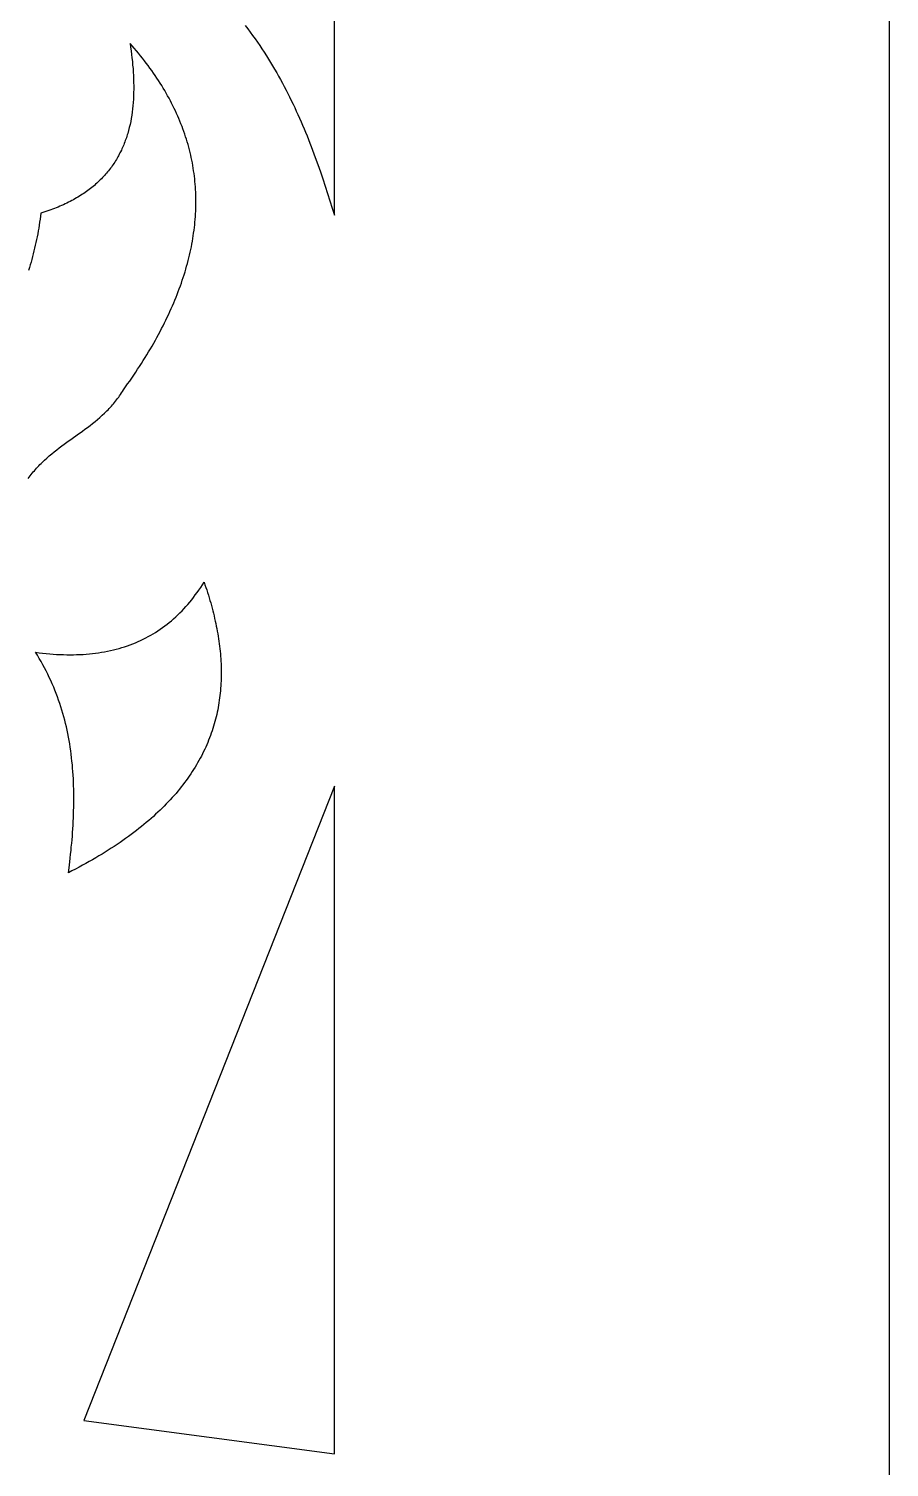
# Model space of a CAD drawing. Extents: x -4113 to -3113, y 1469 to 2469.
# Drawn here: x -3206.1 to -3113, y 1942.6 to 2098.2 of the extents above; entities that cross this region are included whole.
import ezdxf

# ---------------------------------------------------------------- set-up
doc = ezdxf.new("R2010")
doc.units = 0
doc.layers.add('PLAN_1', color=18, linetype='CONTINUOUS')

msp = doc.modelspace()

# ---------------------------------------------------------------- linework, layer by layer
at = {"layer": 'PLAN_1'}
for points in [[(-4113.04, 2469.07), (-3113.04, 2469.07), (-3113.04, 1469.07), (-4113.04, 1469.07)], [(-3187.14, 2038.35), (-3187.04, 2038.07), (-3186.95, 2037.79), (-3186.85, 2037.51), (-3186.76, 2037.22), (-3186.67, 2036.94), (-3186.59, 2036.66), (-3186.5, 2036.38), (-3186.42, 2036.1), (-3186.34, 2035.82), (-3186.27, 2035.54), (-3186.19, 2035.26), (-3186.12, 2034.99), (-3186.06, 2034.71), (-3185.99, 2034.43), (-3185.93, 2034.15), (-3185.87, 2033.88), (-3185.81, 2033.6), (-3185.76, 2033.33), (-3185.71, 2033.05), (-3185.66, 2032.78), (-3185.61, 2032.5), (-3185.57, 2032.23), (-3185.53, 2031.96), (-3185.49, 2031.69), (-3185.46, 2031.41), (-3185.42, 2031.14), (-3185.4, 2030.87), (-3185.37, 2030.6), (-3185.35, 2030.33), (-3185.33, 2030.06), (-3185.31, 2029.79), (-3185.3, 2029.53), (-3185.29, 2029.26), (-3185.28, 2028.99), (-3185.28, 2028.73), (-3185.28, 2028.46), (-3185.28, 2028.19), (-3185.29, 2027.93), (-3185.3, 2027.67), (-3185.31, 2027.4), (-3185.32, 2027.14), (-3185.34, 2026.88), (-3185.36, 2026.61), (-3185.39, 2026.35), (-3185.42, 2026.09), (-3185.45, 2025.83), (-3185.49, 2025.57), (-3185.53, 2025.31), (-3185.57, 2025.06), (-3185.62, 2024.8), (-3185.66, 2024.54), (-3185.72, 2024.28), (-3185.77, 2024.03), (-3185.84, 2023.77), (-3185.9, 2023.52), (-3185.97, 2023.26), (-3186.04, 2023.01), (-3186.11, 2022.76), (-3186.19, 2022.51), (-3186.27, 2022.25), (-3186.36, 2022), (-3186.45, 2021.75), (-3186.54, 2021.5), (-3186.64, 2021.26), (-3186.74, 2021.01), (-3186.85, 2020.76), (-3186.96, 2020.51), (-3187.07, 2020.27), (-3187.18, 2020.02), (-3187.31, 2019.78), (-3187.43, 2019.53), (-3187.56, 2019.29), (-3187.69, 2019.05), (-3187.83, 2018.81), (-3187.97, 2018.57), (-3188.11, 2018.33), (-3188.26, 2018.09), (-3188.41, 2017.85), (-3188.57, 2017.61), (-3188.73, 2017.37), (-3188.9, 2017.13), (-3189.07, 2016.9), (-3189.24, 2016.66), (-3189.42, 2016.43), (-3189.6, 2016.19), (-3189.79, 2015.96), (-3189.98, 2015.73), (-3190.17, 2015.5), (-3190.37, 2015.27), (-3190.58, 2015.04), (-3190.79, 2014.81), (-3191, 2014.58), (-3191.22, 2014.35), (-3191.44, 2014.12), (-3191.67, 2013.9), (-3191.9, 2013.67), (-3192.13, 2013.45), (-3192.37, 2013.23), (-3192.62, 2013), (-3192.87, 2012.78), (-3193.12, 2012.56), (-3193.38, 2012.34), (-3193.64, 2012.12), (-3193.91, 2011.9), (-3194.18, 2011.68), (-3194.46, 2011.47), (-3194.74, 2011.25), (-3195.03, 2011.03), (-3195.32, 2010.82), (-3195.62, 2010.61), (-3195.92, 2010.39), (-3196.22, 2010.18), (-3196.53, 2009.97), (-3196.85, 2009.76), (-3197.17, 2009.55), (-3197.5, 2009.34), (-3197.83, 2009.13), (-3198.16, 2008.93), (-3198.5, 2008.72), (-3198.85, 2008.52), (-3199.2, 2008.31), (-3199.56, 2008.11), (-3199.92, 2007.91), (-3200.29, 2007.71), (-3200.66, 2007.5), (-3201.03, 2007.31), (-3201.42, 2007.11), (-3201.8, 2006.91), (-3201.7, 2007.71), (-3201.61, 2008.5), (-3201.57, 2008.9), (-3201.52, 2009.3), (-3201.49, 2009.69), (-3201.45, 2010.09), (-3201.41, 2010.48), (-3201.38, 2010.88), (-3201.35, 2011.27), (-3201.33, 2011.66), (-3201.3, 2012.05), (-3201.28, 2012.45), (-3201.26, 2012.84), (-3201.25, 2013.23), (-3201.24, 2013.62), (-3201.23, 2014.01), (-3201.22, 2014.39), (-3201.22, 2014.78), (-3201.22, 2015.17), (-3201.22, 2015.55), (-3201.23, 2015.94), (-3201.24, 2016.32), (-3201.26, 2016.7), (-3201.27, 2017.08), (-3201.3, 2017.47), (-3201.32, 2017.85), (-3201.35, 2018.23), (-3201.38, 2018.6), (-3201.42, 2018.98), (-3201.46, 2019.36), (-3201.51, 2019.73), (-3201.56, 2020.11), (-3201.61, 2020.48), (-3201.67, 2020.85), (-3201.73, 2021.22), (-3201.8, 2021.59), (-3201.87, 2021.96), (-3201.95, 2022.33), (-3202.03, 2022.7), (-3202.12, 2023.06), (-3202.21, 2023.43), (-3202.3, 2023.79), (-3202.4, 2024.15), (-3202.51, 2024.51), (-3202.62, 2024.87), (-3202.74, 2025.23), (-3202.86, 2025.59), (-3202.99, 2025.94), (-3203.12, 2026.29), (-3203.26, 2026.65), (-3203.4, 2027), (-3203.55, 2027.35), (-3203.7, 2027.7), (-3203.87, 2028.05), (-3204.03, 2028.39), (-3204.21, 2028.74), (-3204.38, 2029.08), (-3204.57, 2029.42), (-3204.76, 2029.76), (-3204.96, 2030.1), (-3205.16, 2030.44), (-3205.37, 2030.77), (-3204.98, 2030.72), (-3204.6, 2030.67), (-3204.21, 2030.63), (-3203.83, 2030.6), (-3203.46, 2030.57), (-3203.09, 2030.54), (-3202.72, 2030.52), (-3202.35, 2030.51), (-3201.99, 2030.5), (-3201.63, 2030.5), (-3201.27, 2030.5), (-3200.92, 2030.51), (-3200.57, 2030.52), (-3200.22, 2030.54), (-3199.88, 2030.57), (-3199.54, 2030.59), (-3199.21, 2030.63), (-3198.87, 2030.67), (-3198.54, 2030.72), (-3198.22, 2030.77), (-3197.89, 2030.82), (-3197.57, 2030.88), (-3197.26, 2030.95), (-3196.94, 2031.02), (-3196.64, 2031.1), (-3196.33, 2031.19), (-3196.03, 2031.28), (-3195.73, 2031.37), (-3195.43, 2031.47), (-3195.14, 2031.57), (-3194.85, 2031.68), (-3194.56, 2031.8), (-3194.28, 2031.92), (-3194, 2032.05), (-3193.72, 2032.18), (-3193.45, 2032.32), (-3193.18, 2032.46), (-3192.91, 2032.61), (-3192.65, 2032.76), (-3192.39, 2032.92), (-3192.13, 2033.09), (-3191.88, 2033.25), (-3191.63, 2033.43), (-3191.38, 2033.61), (-3191.14, 2033.8), (-3190.9, 2033.99), (-3190.66, 2034.18), (-3190.43, 2034.39), (-3190.2, 2034.59), (-3189.97, 2034.81), (-3189.74, 2035.03), (-3189.52, 2035.25), (-3189.31, 2035.48), (-3189.09, 2035.71), (-3188.88, 2035.95), (-3188.68, 2036.2), (-3188.47, 2036.45), (-3188.27, 2036.7), (-3188.08, 2036.97), (-3187.88, 2037.23), (-3187.69, 2037.5), (-3187.5, 2037.78), (-3187.32, 2038.06)], [(-3200.15, 1947.62), (-3173.04, 1944.02), (-3173.04, 2016.27)]]:
    msp.add_lwpolyline(points, close=True, dxfattribs=at)
for points in [[(-3182.69, 2098.6), (-3182.41, 2098.24), (-3182.15, 2097.88), (-3181.88, 2097.52), (-3181.62, 2097.16), (-3181.37, 2096.79), (-3181.12, 2096.43), (-3180.88, 2096.07), (-3180.64, 2095.7), (-3180.4, 2095.33), (-3180.17, 2094.97), (-3179.94, 2094.6), (-3179.72, 2094.23), (-3179.5, 2093.86), (-3179.28, 2093.49), (-3179.07, 2093.11), (-3178.87, 2092.74), (-3178.66, 2092.37), (-3178.46, 2091.99), (-3178.26, 2091.61), (-3178.07, 2091.24), (-3177.88, 2090.86), (-3177.7, 2090.48), (-3177.51, 2090.1), (-3177.33, 2089.72), (-3177.16, 2089.34), (-3176.98, 2088.96), (-3176.81, 2088.58), (-3176.64, 2088.19), (-3176.48, 2087.81), (-3176.32, 2087.43), (-3176.16, 2087.04), (-3176, 2086.66), (-3175.85, 2086.27), (-3175.69, 2085.88), (-3175.54, 2085.5), (-3175.4, 2085.11), (-3175.25, 2084.72), (-3175.11, 2084.33), (-3174.83, 2083.55), (-3174.55, 2082.77), (-3174.29, 2081.99), (-3174.03, 2081.21), (-3173.77, 2080.42), (-3173.52, 2079.63), (-3173.28, 2078.84), (-3173.04, 2078.06), (-3173.04, 2108.87)], [(-3206.16, 2049.57), (-3206.05, 2049.71), (-3205.94, 2049.86), (-3205.83, 2050), (-3205.72, 2050.15), (-3205.6, 2050.29), (-3205.49, 2050.42), (-3205.37, 2050.56), (-3205.25, 2050.69), (-3205.13, 2050.82), (-3205.01, 2050.95), (-3204.89, 2051.07), (-3204.77, 2051.2), (-3204.64, 2051.32), (-3204.39, 2051.56), (-3204.13, 2051.79), (-3203.87, 2052.02), (-3203.61, 2052.24), (-3203.34, 2052.46), (-3203.07, 2052.67), (-3202.8, 2052.88), (-3202.52, 2053.09), (-3202.25, 2053.29), (-3201.97, 2053.5), (-3201.41, 2053.89), (-3200.85, 2054.29), (-3200.3, 2054.69), (-3200.02, 2054.9), (-3199.75, 2055.1), (-3199.47, 2055.31), (-3199.2, 2055.52), (-3198.93, 2055.74), (-3198.67, 2055.96), (-3198.41, 2056.18), (-3198.15, 2056.41), (-3197.9, 2056.65), (-3197.77, 2056.77), (-3197.65, 2056.89), (-3197.52, 2057.02), (-3197.4, 2057.15), (-3197.28, 2057.27), (-3197.16, 2057.41), (-3197.05, 2057.54), (-3196.93, 2057.67), (-3196.81, 2057.81), (-3196.7, 2057.95), (-3196.59, 2058.09), (-3196.48, 2058.24), (-3196.37, 2058.38), (-3196.27, 2058.53), (-3196.16, 2058.68), (-3196.06, 2058.84), (-3195.96, 2059), (-3195.86, 2059.16), (-3195.63, 2059.48), (-3195.4, 2059.8), (-3195.18, 2060.11), (-3194.96, 2060.43), (-3194.74, 2060.75), (-3194.53, 2061.07), (-3194.32, 2061.39), (-3194.11, 2061.7), (-3193.91, 2062.02), (-3193.71, 2062.34), (-3193.51, 2062.65), (-3193.32, 2062.97), (-3193.13, 2063.28), (-3192.94, 2063.6), (-3192.76, 2063.91), (-3192.58, 2064.23), (-3192.4, 2064.54), (-3192.23, 2064.85), (-3192.06, 2065.17), (-3191.89, 2065.48), (-3191.73, 2065.79), (-3191.57, 2066.1), (-3191.41, 2066.41), (-3191.26, 2066.72), (-3191.11, 2067.03), (-3190.96, 2067.34), (-3190.82, 2067.65), (-3190.68, 2067.96), (-3190.55, 2068.27), (-3190.42, 2068.58), (-3190.29, 2068.88), (-3190.16, 2069.19), (-3190.04, 2069.5), (-3189.92, 2069.8), (-3189.81, 2070.11), (-3189.7, 2070.42), (-3189.59, 2070.72), (-3189.49, 2071.03), (-3189.38, 2071.33), (-3189.29, 2071.63), (-3189.19, 2071.94), (-3189.1, 2072.24), (-3189.02, 2072.54), (-3188.93, 2072.85), (-3188.86, 2073.15), (-3188.78, 2073.45), (-3188.71, 2073.75), (-3188.64, 2074.05), (-3188.57, 2074.35), (-3188.51, 2074.65), (-3188.45, 2074.95), (-3188.4, 2075.25), (-3188.35, 2075.55), (-3188.3, 2075.84), (-3188.26, 2076.14), (-3188.22, 2076.44), (-3188.18, 2076.74), (-3188.15, 2077.03), (-3188.12, 2077.33), (-3188.09, 2077.62), (-3188.07, 2077.92), (-3188.05, 2078.21), (-3188.04, 2078.51), (-3188.03, 2078.8), (-3188.02, 2079.09), (-3188.02, 2079.39), (-3188.02, 2079.68), (-3188.02, 2079.97), (-3188.03, 2080.26), (-3188.04, 2080.55), (-3188.05, 2080.84), (-3188.07, 2081.13), (-3188.09, 2081.42), (-3188.12, 2081.71), (-3188.15, 2082), (-3188.18, 2082.29), (-3188.22, 2082.58), (-3188.26, 2082.86), (-3188.3, 2083.15), (-3188.35, 2083.44), (-3188.4, 2083.72), (-3188.46, 2084.01), (-3188.52, 2084.3), (-3188.58, 2084.58), (-3188.65, 2084.86), (-3188.72, 2085.15), (-3188.79, 2085.43), (-3188.87, 2085.71), (-3188.95, 2086), (-3189.04, 2086.28), (-3189.13, 2086.56), (-3189.22, 2086.84), (-3189.32, 2087.12), (-3189.42, 2087.4), (-3189.52, 2087.68), (-3189.63, 2087.96), (-3189.74, 2088.24), (-3189.86, 2088.52), (-3189.98, 2088.8), (-3190.1, 2089.07), (-3190.23, 2089.35), (-3190.36, 2089.63), (-3190.5, 2089.9), (-3190.64, 2090.18), (-3190.78, 2090.45), (-3190.92, 2090.73), (-3191.08, 2091), (-3191.23, 2091.28), (-3191.39, 2091.55), (-3191.55, 2091.82), (-3191.72, 2092.1), (-3191.89, 2092.37), (-3192.06, 2092.64), (-3192.24, 2092.91), (-3192.42, 2093.18), (-3192.61, 2093.45), (-3192.8, 2093.72), (-3192.99, 2093.99), (-3193.19, 2094.26), (-3193.39, 2094.53), (-3193.59, 2094.79), (-3193.8, 2095.06), (-3194.02, 2095.33), (-3194.23, 2095.59), (-3194.45, 2095.86), (-3194.68, 2096.13), (-3194.91, 2096.39), (-3195.14, 2096.65), (-3195.08, 2096.26), (-3195.03, 2095.87), (-3194.98, 2095.47), (-3194.93, 2095.09), (-3194.89, 2094.7), (-3194.86, 2094.31), (-3194.82, 2093.93), (-3194.8, 2093.55), (-3194.78, 2093.18), (-3194.76, 2092.8), (-3194.75, 2092.43), (-3194.74, 2092.07), (-3194.74, 2091.7), (-3194.75, 2091.34), (-3194.76, 2090.98), (-3194.78, 2090.62), (-3194.8, 2090.27), (-3194.83, 2089.92), (-3194.87, 2089.57), (-3194.91, 2089.23), (-3194.96, 2088.89), (-3195.01, 2088.55), (-3195.07, 2088.22), (-3195.14, 2087.89), (-3195.22, 2087.56), (-3195.3, 2087.24), (-3195.39, 2086.92), (-3195.44, 2086.76), (-3195.49, 2086.61), (-3195.54, 2086.45), (-3195.59, 2086.3), (-3195.65, 2086.14), (-3195.7, 2085.99), (-3195.76, 2085.84), (-3195.82, 2085.69), (-3195.89, 2085.53), (-3195.95, 2085.39), (-3196.02, 2085.24), (-3196.08, 2085.09), (-3196.16, 2084.94), (-3196.23, 2084.8), (-3196.3, 2084.66), (-3196.38, 2084.51), (-3196.46, 2084.37), (-3196.54, 2084.23), (-3196.62, 2084.09), (-3196.71, 2083.95), (-3196.79, 2083.81), (-3196.88, 2083.68), (-3196.97, 2083.54), (-3197.07, 2083.41), (-3197.16, 2083.27), (-3197.26, 2083.14), (-3197.36, 2083.01), (-3197.46, 2082.88), (-3197.57, 2082.75), (-3197.67, 2082.63), (-3197.78, 2082.5), (-3197.89, 2082.37), (-3198.01, 2082.25), (-3198.12, 2082.13), (-3198.24, 2082.01), (-3198.36, 2081.89), (-3198.48, 2081.77), (-3198.61, 2081.65), (-3198.73, 2081.53), (-3198.86, 2081.42), (-3199, 2081.3), (-3199.13, 2081.19), (-3199.27, 2081.08), (-3199.41, 2080.97), (-3199.55, 2080.86), (-3199.69, 2080.75), (-3199.84, 2080.64), (-3199.99, 2080.54), (-3200.14, 2080.43), (-3200.29, 2080.33), (-3200.45, 2080.23), (-3200.61, 2080.13), (-3200.77, 2080.03), (-3200.94, 2079.93), (-3201.1, 2079.84), (-3201.27, 2079.74), (-3201.45, 2079.65), (-3201.62, 2079.56), (-3201.8, 2079.47), (-3201.98, 2079.38), (-3202.16, 2079.29), (-3202.35, 2079.2), (-3202.54, 2079.12), (-3202.73, 2079.03), (-3202.92, 2078.95), (-3203.12, 2078.87), (-3203.32, 2078.79), (-3203.52, 2078.71), (-3203.72, 2078.64), (-3203.93, 2078.56), (-3204.14, 2078.49), (-3204.36, 2078.42), (-3204.57, 2078.35), (-3204.79, 2078.28), (-3204.83, 2077.95), (-3204.87, 2077.63), (-3204.92, 2077.31), (-3204.97, 2076.99), (-3205.02, 2076.68), (-3205.07, 2076.36), (-3205.13, 2076.05), (-3205.19, 2075.74), (-3205.25, 2075.43), (-3205.32, 2075.12), (-3205.39, 2074.81), (-3205.46, 2074.5), (-3205.53, 2074.2), (-3205.61, 2073.89), (-3205.69, 2073.59), (-3205.77, 2073.29), (-3205.85, 2072.99), (-3205.94, 2072.69), (-3206.03, 2072.4), (-3206.12, 2072.1)]]:
    msp.add_lwpolyline(points, dxfattribs=at)

doc.saveas('drawing.dxf')
